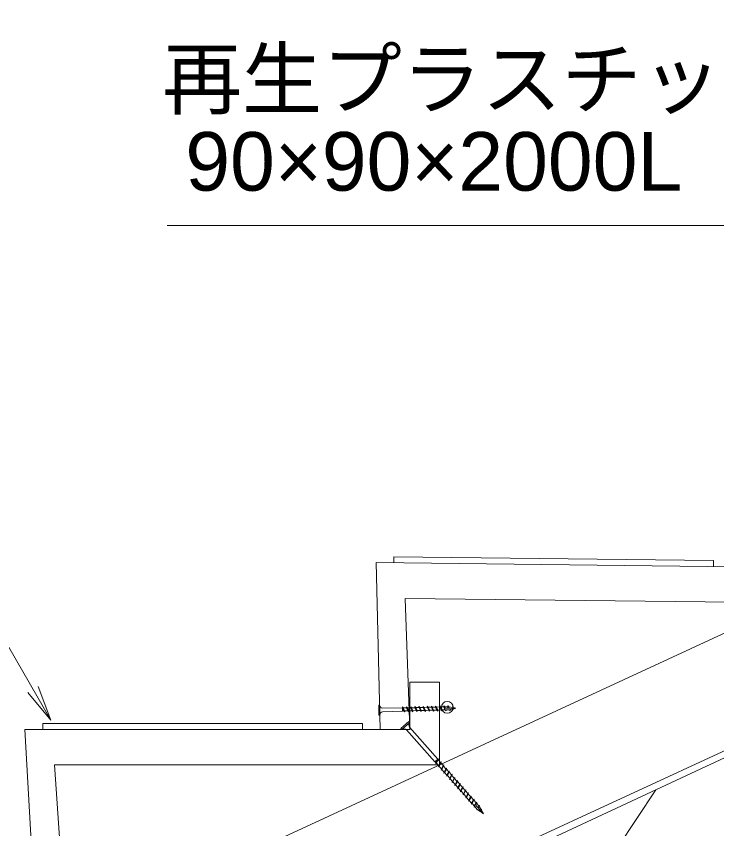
# Model space of a CAD drawing. Units: millimetres at full size, sheet at 1:20; details may follow other scales. Extents: x 200 to 8200, y 186 to 5740.
# Drawn here: x 1932 to 2523, y 1487 to 2173 of the extents above; entities that cross this region are included whole.
import ezdxf
from ezdxf.enums import TextEntityAlignment as Align

# ---------------------------------------------------------------- set-up
doc = ezdxf.new("R2010")
doc.units = ezdxf.units.MM
doc.header["$LTSCALE"] = 20
doc.header["$PDMODE"] = 32
doc.header["$PDSIZE"] = 10
for name, color, linetype, lineweight in [('コーススレッド', 7, 'Continuous', 18), ('ハッチング', 7, 'Continuous', 9), ('一般線', 7, 'Continuous', 20), ('引出線', 7, 'Continuous', 13), ('角材', 7, 'Continuous', 18), ('階段本体', 7, 'Continuous', 18)]:
    doc.layers.add(name, color=color, linetype=linetype, lineweight=lineweight)
doc.layers.add('文字', color=7, linetype='Continuous')
doc.styles.add('ＭＳ Ｐゴシック', font='')
doc.styles.get('ＭＳ Ｐゴシック').set_extended_font_data('MS PGothic')

# ---------------------------------------------------------------- blocks, each defined once
blk = doc.blocks.new('open_arrow')
at = {"color": 0, "linetype": 'Continuous', "lineweight": -2}
blk.add_lwpolyline([(7.5, 1.25), (0, 0), (7.5, -1.25)], dxfattribs=at)

msp = doc.modelspace()

# ---------------------------------------------------------------- linework, layer by layer
at = {"layer": 'コーススレッド'}
for p, q in [((2237.79, 1591.81), (2238.49, 1591.83)), ((2237.79, 1591.81), (2238.02, 1583.41)), ((2238.49, 1591.83), (2238.72, 1583.43)), ((2240.86, 1589.19), (2257.86, 1589.65)), ((2240.95, 1586.19), (2257.94, 1586.65)), ((2257.84, 1590.25), (2257.94, 1586.65)), ((2257.84, 1590.25), (2259.7, 1586.1)), ((2257.84, 1590.25), (2258.54, 1589.42)), ((2257.86, 1589.65), (2259.02, 1586.93)), ((2257.94, 1586.65), (2258.48, 1586.92)), ((2258.48, 1586.92), (2259.02, 1586.93)), ((2258.54, 1589.42), (2261.36, 1589.49)), ((2258.54, 1589.42), (2259.65, 1586.95)), ((2259.7, 1586.1), (2259.02, 1586.93)), ((2259.65, 1586.95), (2262.49, 1587.02)), ((2259.7, 1586.1), (2260.04, 1586.96)), ((2261.01, 1589.48), (2261.34, 1590.34)), ((2261.34, 1590.34), (2263.2, 1586.19)), ((2261.34, 1590.34), (2263.2, 1586.19)), ((2261.34, 1590.34), (2262.04, 1589.51)), ((2261.36, 1589.49), (2262.49, 1587.02)), ((2262.04, 1589.51), (2264.86, 1589.59)), ((2262.04, 1589.51), (2263.18, 1587.04)), ((2263.2, 1586.19), (2262.49, 1587.02)), ((2263.18, 1587.04), (2265.99, 1587.12)), ((2263.2, 1586.19), (2263.53, 1587.05)), ((2264.51, 1589.58), (2264.84, 1590.44)), ((2264.84, 1590.44), (2266.7, 1586.29)), ((2264.84, 1590.44), (2265.54, 1589.61)), ((2264.86, 1589.59), (2265.99, 1587.12)), ((2265.54, 1589.61), (2268.36, 1589.68)), ((2265.54, 1589.61), (2266.68, 1587.14)), ((2266.7, 1586.29), (2265.99, 1587.12)), ((2266.68, 1587.14), (2269.49, 1587.21)), ((2266.7, 1586.29), (2267.03, 1587.15)), ((2268.01, 1589.67), (2268.34, 1590.53)), ((2268.34, 1590.53), (2270.2, 1586.38)), ((2268.34, 1590.53), (2269.04, 1589.7)), ((2268.36, 1589.68), (2269.49, 1587.21)), ((2269.04, 1589.7), (2271.86, 1589.78)), ((2269.04, 1589.7), (2270.18, 1587.23)), ((2270.2, 1586.38), (2269.49, 1587.21)), ((2270.18, 1587.23), (2272.99, 1587.31)), ((2270.2, 1586.38), (2270.53, 1587.24)), ((2271.51, 1589.77), (2271.84, 1590.63)), ((2271.84, 1590.63), (2273.7, 1586.48)), ((2271.84, 1590.63), (2272.54, 1589.8)), ((2271.86, 1589.78), (2272.99, 1587.31)), ((2272.54, 1589.8), (2275.36, 1589.87)), ((2272.54, 1589.8), (2273.68, 1587.33)), ((2273.7, 1586.48), (2272.99, 1587.31)), ((2273.68, 1587.33), (2276.49, 1587.4)), ((2273.7, 1586.48), (2274.03, 1587.34)), ((2275, 1589.86), (2275.34, 1590.72)), ((2275.34, 1590.72), (2277.2, 1586.57)), ((2275.34, 1590.72), (2276.04, 1589.89)), ((2275.36, 1589.87), (2276.49, 1587.4)), ((2276.04, 1589.89), (2278.86, 1589.97)), ((2276.04, 1589.89), (2277.18, 1587.42)), ((2277.2, 1586.57), (2276.49, 1587.4)), ((2277.18, 1587.42), (2279.99, 1587.5)), ((2277.2, 1586.57), (2277.53, 1587.43)), ((2278.5, 1589.96), (2278.83, 1590.82)), ((2278.83, 1590.82), (2280.7, 1586.66)), ((2278.83, 1590.82), (2279.54, 1589.98)), ((2278.86, 1589.97), (2279.99, 1587.5)), ((2279.54, 1589.98), (2282.36, 1590.06)), ((2279.54, 1589.98), (2280.67, 1587.51)), ((2280.7, 1586.66), (2279.99, 1587.5)), ((2280.67, 1587.51), (2283.49, 1587.59)), ((2280.7, 1586.66), (2281.03, 1587.52)), ((2282, 1590.05), (2282.33, 1590.91)), ((2282.33, 1590.91), (2284.2, 1586.76)), ((2282.33, 1590.91), (2283.04, 1590.08)), ((2282.36, 1590.06), (2283.49, 1587.59)), ((2283.04, 1590.08), (2285.86, 1590.16)), ((2283.04, 1590.08), (2284.17, 1587.61)), ((2284.2, 1586.76), (2283.49, 1587.59)), ((2284.17, 1587.61), (2286.98, 1587.68)), ((2284.2, 1586.76), (2284.53, 1587.62)), ((2285.5, 1590.15), (2285.83, 1591.01)), ((2285.83, 1591.01), (2287.69, 1586.85)), ((2285.83, 1591.01), (2286.53, 1590.17)), ((2285.86, 1590.16), (2286.98, 1587.68)), ((2286.53, 1590.17), (2289.35, 1590.25)), ((2286.53, 1590.17), (2287.67, 1587.7)), ((2287.69, 1586.85), (2286.98, 1587.68)), ((2287.67, 1587.7), (2290.48, 1587.78)), ((2287.69, 1586.85), (2288.03, 1587.71)), ((2289, 1590.24), (2289.33, 1591.1)), ((2289.33, 1591.1), (2291.19, 1586.95)), ((2289.33, 1591.1), (2290.03, 1590.27)), ((2289.35, 1590.25), (2290.48, 1587.78)), ((2290.03, 1590.27), (2292.85, 1590.34)), ((2290.03, 1590.27), (2291.17, 1587.8)), ((2291.19, 1586.95), (2290.48, 1587.78)), ((2291.17, 1587.8), (2293.98, 1587.87)), ((2291.19, 1586.95), (2291.52, 1587.81)), ((2292.5, 1590.33), (2292.83, 1591.19)), ((2292.83, 1591.19), (2293.76, 1589.12)), ((2292.83, 1591.19), (2293.53, 1590.36)), ((2292.85, 1590.34), (2293.42, 1589.11)), ((2292.94, 1589.1), (2293.42, 1589.11)), ((2293.98, 1587.87), (2292.94, 1589.1)), ((2302.88, 1589.36), (2293.42, 1589.11)), ((2293.53, 1590.36), (2296.35, 1590.44)), ((2293.53, 1590.36), (2294.1, 1589.13)), ((2294.69, 1587.04), (2293.98, 1587.87)), ((2294.69, 1587.04), (2295.02, 1587.9)), ((2295.02, 1587.9), (2297.48, 1587.97)), ((2296, 1590.43), (2296.33, 1591.29)), ((2296.33, 1591.29), (2297.26, 1589.21)), ((2296.33, 1591.29), (2297.03, 1590.46)), ((2296.35, 1590.44), (2296.92, 1589.2)), ((2297.03, 1590.46), (2297.6, 1589.22)), ((2300.26, 1589.83), (2297.03, 1590.46)), ((2298.19, 1587.14), (2297.48, 1587.97)), ((2298.19, 1587.14), (2298.52, 1588)), ((2300.77, 1588.67), (2298.52, 1588)), ((2300.35, 1590.25), (2299.95, 1589.93)), ((2300.26, 1589.83), (2300.49, 1589.3)), ((2300.36, 1590.2), (2300.81, 1589.74)), ((2300.36, 1590.17), (2300.76, 1589.31)), ((2301.21, 1588.28), (2300.76, 1588.68)), ((2300.78, 1589.72), (2300.97, 1589.31)), ((2302.88, 1589.36), (2300.8, 1589.75)), ((2302.88, 1589.36), (2301.19, 1588.83)), ((2301.21, 1588.34), (2301.19, 1588.8)), ((2238.02, 1583.41), (2238.72, 1583.43)), ((2263.34, 1577.99), (2256.6, 1572.03)), ((2263.34, 1577.99), (2264, 1577.24)), ((2256.6, 1572.03), (2257.26, 1571.28)), ((2264, 1577.24), (2257.26, 1571.28)), ((2263.89, 1573.14), (2287.75, 1546.18)), ((2261.35, 1570.89), (2285.2, 1543.93)), ((2285.2, 1543.93), (2287.75, 1546.18)), ((2285.2, 1543.93), (2285.48, 1543.92)), ((2285.48, 1543.92), (2286.14, 1543.17)), ((2288.16, 1546.54), (2285.95, 1542.25)), ((2287.75, 1546.18), (2286.14, 1543.17)), ((2287.97, 1545.63), (2286.49, 1542.77)), ((2288.16, 1546.54), (2287.75, 1546.18)), ((2288.16, 1546.54), (2287.97, 1545.63)), ((2287.97, 1545.63), (2289.93, 1543.41)), ((2290.48, 1543.92), (2288.27, 1539.63)), ((2289.72, 1543.64), (2290.48, 1543.92)), ((2290.48, 1543.92), (2290.29, 1543.01)), ((2286.14, 1543.17), (2285.95, 1542.25)), ((2285.95, 1542.25), (2286.7, 1542.53)), ((2286.49, 1542.77), (2288.46, 1540.55)), ((2288.46, 1540.55), (2288.27, 1539.63)), ((2288.27, 1539.63), (2289.02, 1539.91)), ((2289.93, 1543.41), (2288.46, 1540.55)), ((2290.29, 1543.01), (2288.81, 1540.14)), ((2288.81, 1540.14), (2290.78, 1537.92)), ((2290.29, 1543.01), (2292.25, 1540.79)), ((2292.8, 1541.3), (2290.59, 1537.01)), ((2290.78, 1537.92), (2290.59, 1537.01)), ((2290.59, 1537.01), (2291.34, 1537.29)), ((2292.25, 1540.79), (2290.78, 1537.92)), ((2292.61, 1540.38), (2291.13, 1537.52)), ((2291.13, 1537.52), (2293.1, 1535.3)), ((2292.04, 1541.02), (2292.8, 1541.3)), ((2292.8, 1541.3), (2292.61, 1540.38)), ((2292.61, 1540.38), (2294.57, 1538.17)), ((2295.12, 1538.68), (2292.91, 1534.39)), ((2294.57, 1538.17), (2293.1, 1535.3)), ((2294.93, 1537.76), (2293.45, 1534.9)), ((2294.36, 1538.4), (2295.12, 1538.68)), ((2295.12, 1538.68), (2294.93, 1537.76)), ((2294.93, 1537.76), (2296.89, 1535.54)), ((2293.1, 1535.3), (2292.91, 1534.39)), ((2292.91, 1534.39), (2293.66, 1534.67)), ((2293.45, 1534.9), (2295.42, 1532.68)), ((2297.44, 1536.06), (2295.22, 1531.77)), ((2295.42, 1532.68), (2295.22, 1531.77)), ((2295.22, 1531.77), (2295.98, 1532.04)), ((2296.89, 1535.54), (2295.42, 1532.68)), ((2297.25, 1535.14), (2295.77, 1532.28)), ((2295.77, 1532.28), (2297.73, 1530.06)), ((2296.68, 1535.78), (2297.44, 1536.06)), ((2297.44, 1536.06), (2297.25, 1535.14)), ((2297.25, 1535.14), (2299.21, 1532.92)), ((2299.75, 1533.44), (2297.54, 1529.14)), ((2297.73, 1530.06), (2297.54, 1529.14)), ((2299.21, 1532.92), (2297.73, 1530.06)), ((2299.56, 1532.52), (2298.09, 1529.66)), ((2299, 1533.16), (2299.75, 1533.44)), ((2299.75, 1533.44), (2299.56, 1532.52)), ((2299.56, 1532.52), (2301.53, 1530.3)), ((2302.07, 1530.82), (2299.86, 1526.52)), ((2301.53, 1530.3), (2300.05, 1527.44)), ((2301.88, 1529.9), (2300.41, 1527.04)), ((2301.32, 1530.54), (2302.07, 1530.82)), ((2302.07, 1530.82), (2301.88, 1529.9)), ((2301.88, 1529.9), (2303.85, 1527.68)), ((2297.54, 1529.14), (2298.3, 1529.42)), ((2298.09, 1529.66), (2300.05, 1527.44)), ((2300.05, 1527.44), (2299.86, 1526.52)), ((2299.86, 1526.52), (2300.62, 1526.8)), ((2300.41, 1527.04), (2302.37, 1524.82)), ((2304.39, 1528.19), (2302.18, 1523.9)), ((2302.37, 1524.82), (2302.18, 1523.9)), ((2302.18, 1523.9), (2302.94, 1524.18)), ((2303.85, 1527.68), (2302.37, 1524.82)), ((2304.2, 1527.28), (2302.73, 1524.42)), ((2302.73, 1524.42), (2304.69, 1522.2)), ((2303.64, 1527.92), (2304.39, 1528.19)), ((2304.39, 1528.19), (2304.2, 1527.28)), ((2304.2, 1527.28), (2306.17, 1525.06)), ((2306.71, 1525.57), (2304.5, 1521.28)), ((2306.17, 1525.06), (2304.69, 1522.2)), ((2306.52, 1524.66), (2305.05, 1521.79)), ((2305.96, 1525.29), (2306.71, 1525.57)), ((2306.71, 1525.57), (2306.52, 1524.66)), ((2306.52, 1524.66), (2308.48, 1522.44)), ((2309.03, 1522.95), (2306.82, 1518.66)), ((2308.28, 1522.67), (2309.03, 1522.95)), ((2309.03, 1522.95), (2308.84, 1522.03)), ((2304.69, 1522.2), (2304.5, 1521.28)), ((2304.5, 1521.28), (2305.26, 1521.56)), ((2305.05, 1521.79), (2307.01, 1519.57)), ((2307.01, 1519.57), (2306.82, 1518.66)), ((2306.82, 1518.66), (2307.58, 1518.94)), ((2308.48, 1522.44), (2307.01, 1519.57)), ((2308.84, 1522.03), (2307.37, 1519.17)), ((2307.37, 1519.17), (2309.33, 1516.95)), ((2308.84, 1522.03), (2310.8, 1519.81)), ((2311.35, 1520.33), (2309.14, 1516.04)), ((2309.33, 1516.95), (2309.14, 1516.04)), ((2309.14, 1516.04), (2309.89, 1516.32)), ((2310.8, 1519.81), (2309.33, 1516.95)), ((2311.16, 1519.41), (2309.69, 1516.55)), ((2309.69, 1516.55), (2311.65, 1514.33)), ((2310.6, 1520.05), (2311.35, 1520.33)), ((2311.35, 1520.33), (2311.16, 1519.41)), ((2311.16, 1519.41), (2313.12, 1517.19)), ((2313.67, 1517.71), (2311.46, 1513.42)), ((2313.12, 1517.19), (2311.65, 1514.33)), ((2313.48, 1516.79), (2312, 1513.93)), ((2312.91, 1517.43), (2313.67, 1517.71)), ((2313.67, 1517.71), (2313.48, 1516.79)), ((2313.48, 1516.79), (2315.44, 1514.57)), ((2311.65, 1514.33), (2311.46, 1513.42)), ((2311.46, 1513.42), (2312.21, 1513.69)), ((2312, 1513.93), (2313.97, 1511.71)), ((2315.99, 1515.09), (2313.78, 1510.79)), ((2313.97, 1511.71), (2313.78, 1510.79)), ((2313.78, 1510.79), (2314.53, 1511.07)), ((2315.44, 1514.57), (2313.97, 1511.71)), ((2315.8, 1514.17), (2314.32, 1511.31)), ((2314.32, 1511.31), (2316.29, 1509.09)), ((2315.23, 1514.81), (2315.99, 1515.09)), ((2315.99, 1515.09), (2315.8, 1514.17)), ((2315.8, 1514.17), (2317.76, 1511.95)), ((2318.31, 1512.47), (2316.1, 1508.17)), ((2317.76, 1511.95), (2316.29, 1509.09)), ((2318.12, 1511.55), (2316.64, 1508.69)), ((2317.55, 1512.19), (2318.31, 1512.47)), ((2318.31, 1512.47), (2318.12, 1511.55)), ((2318.12, 1511.55), (2320.08, 1509.33)), ((2320.08, 1509.33), (2319.34, 1507.9)), ((2320.63, 1509.84), (2319.52, 1507.7)), ((2319.87, 1509.57), (2320.63, 1509.84)), ((2320.63, 1509.84), (2320.44, 1508.93)), ((2316.29, 1509.09), (2316.1, 1508.17)), ((2316.1, 1508.17), (2316.85, 1508.45)), ((2316.64, 1508.69), (2318.61, 1506.47)), ((2318.61, 1506.47), (2318.42, 1505.55)), ((2318.42, 1505.55), (2319.17, 1505.83)), ((2318.61, 1506.47), (2319.03, 1508.25)), ((2326.23, 1500.11), (2319.03, 1508.25)), ((2319.17, 1505.83), (2320.72, 1504.08)), ((2320.44, 1508.93), (2319.7, 1507.5)), ((2320.44, 1508.93), (2322.4, 1506.71)), ((2320.72, 1504.08), (2320.96, 1503.91)), ((2320.96, 1503.91), (2320.84, 1503.36)), ((2320.84, 1503.36), (2321.44, 1503.56)), ((2321.37, 1503.61), (2323.44, 1502.12)), ((2322.4, 1506.71), (2321.66, 1505.28)), ((2322.95, 1507.22), (2321.8, 1505.12)), ((2322.75, 1506.31), (2322.02, 1504.88)), ((2322.19, 1506.94), (2322.95, 1507.22)), ((2322.95, 1507.22), (2322.75, 1506.31)), ((2322.75, 1506.31), (2322.97, 1506.06)), ((2322.97, 1506.06), (2324.26, 1503.71)), ((2324.26, 1503.71), (2323.81, 1502.85)), ((2324.53, 1503.95), (2323.91, 1502.74)), ((2324.42, 1503.42), (2324, 1502.63)), ((2324.2, 1503.83), (2324.53, 1503.95)), ((2324.53, 1503.95), (2324.42, 1503.42)), ((2324.42, 1503.42), (2326.23, 1500.11)), ((2323.42, 1501.8), (2323.44, 1502.12)), ((2323.42, 1501.8), (2323.76, 1501.89)), ((2323.66, 1501.96), (2326.23, 1500.11))]:
    msp.add_line(p, q, dxfattribs=at)
for centre, radius, start, end in [((2241.5, 1592.15), 3.03, 186.09517, 257.84817), ((2241.67, 1583.33), 2.95, 104.15838, 178.08065), ((2258.99, 1567.8), 3.88, 52.63241, 116.41311), ((2267.17, 1575.11), 3.82, 145.95264, 210.99262)]:
    msp.add_arc(centre, radius, start, end, dxfattribs=at)
msp.add_point((2295.71, 1589.94), dxfattribs=at)
at = {"layer": 'ハッチング'}
msp.add_line((2471.73, 1520.3), (2382.8, 1386.11), dxfattribs=at)
at = {"layer": '一般線'}
msp.add_line((2633.15, 1595.41), (1801.51, 1208.41), dxfattribs=at)
at = {"layer": '引出線'}
for points in [[(2772.58, 1695.04), (2610.69, 1996.81), (2059.06, 1996.81)], [(1960.9, 1579.02), (1848.74, 1773.29), (1255.72, 1773.29)]]:
    msp.add_lwpolyline(points, dxfattribs=at)
at = {"layer": '角材'}
for p, q in [((1956.8, 1387.77), (4750.88, 2678.94)), ((1994.56, 1306.07), (4778.44, 2592.53))]:
    msp.add_line(p, q, dxfattribs=at)
at = {"layer": '階段本体'}
for p, q in [((2250.67, 1717.01), (2250.61, 1712.01)), ((2520.65, 1713.92), (2250.67, 1717.01)), ((2560.59, 1708.46), (2235.61, 1712.18)), ((2235.61, 1712.18), (2239.01, 1571.57)), ((2520.59, 1708.92), (2520.65, 1713.92)), ((2585.25, 1678.18), (2260.27, 1681.9)), ((2264, 1571.28), (2260.27, 1681.9)), ((2264, 1611.28), (2289, 1611.28)), ((2264, 1611.28), (2264, 1571.28)), ((2289, 1611.28), (2289, 1541.28)), ((2264, 1571.28), (1939, 1571.28)), ((1949, 1395.72), (1939, 1571.28)), ((2224, 1576.28), (1954, 1576.28)), ((1954, 1576.28), (1954, 1571.28)), ((2224, 1571.28), (2224, 1576.28)), ((2264, 1571.28), (2239.01, 1571.57)), ((2289, 1541.28), (1964, 1541.28)), ((1974, 1395.72), (1964, 1541.28))]:
    msp.add_line(p, q, dxfattribs=at)

# ---------------------------------------------------------------- block references
at = {"layer": '引出線', "xscale": 4, "yscale": 4, "rotation": 120}
msp.add_blockref('open_arrow', (1960.9, 1579.02), dxfattribs=at)

# ---------------------------------------------------------------- texts
at = {"layer": '文字', "style": 'ＭＳ Ｐゴシック'}
msp.add_text('再生プラスチック角材', height=49.49, dxfattribs=at).set_placement((2392.34, 2145.46), align=Align.TOP_CENTER)
at = {"layer": '文字', "style": 'ＭＳ Ｐゴシック', "width": 1.05}
msp.add_text('90×90×2000L', height=49.49, dxfattribs=at).set_placement((2074.46, 2011.32), align=Align.BOTTOM_LEFT)

doc.saveas('drawing.dxf')
